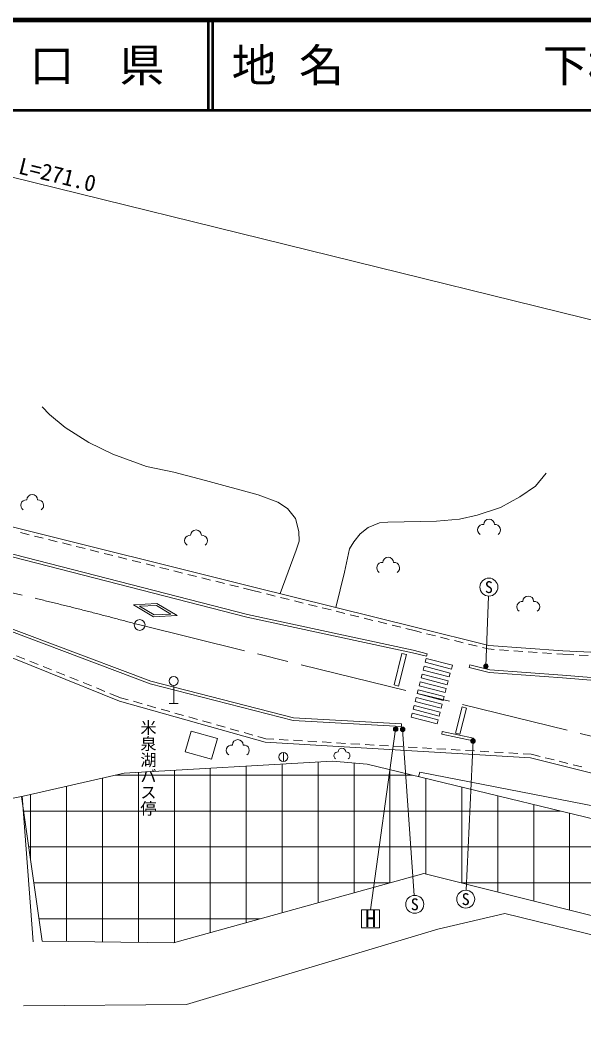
# Model space of a CAD drawing. Units: millimetres, scale not verified. Extents: x 40000 to 680000, y 20000 to 380000.
# Drawn here: x 346856 to 409566, y 266889 to 380000 of the extents above; entities that cross this region are included whole.
import ezdxf
from ezdxf.enums import TextEntityAlignment as Align

# ---------------------------------------------------------------- set-up
doc = ezdxf.new("R2010")
doc.units = ezdxf.units.MM
doc.header["$LTSCALE"] = 1000
doc.linetypes.add('CHAIN', pattern=[18.5, 12, -1.5, 3.5, -1.5])
for name, color, linetype, lineweight in [('M-BGD', 7, 'Continuous', 13), ('M-BMK', 2, 'CHAIN', 13), ('M-BMK-SRVR', 3, 'Continuous', 13), ('M-STR-HTXT', 7, 'Continuous', 13), ('M-STR-STRC', 7, 'Continuous', 13), ('M-TTL', 2, 'Continuous', 140), ('M-TTL-LINE', 7, 'Continuous', 50)]:
    doc.layers.add(name, color=color, linetype=linetype, lineweight=lineweight)
doc.layers.add('M-BMK-HTXT', color=7, linetype='Continuous')
doc.layers.add('M-TTL-TXT', color=7, linetype='Continuous')
doc.styles.add('@ＭＳ ゴシック', font='')
doc.styles.add('ＭＳ ゴシック', font='')
doc.styles.get('@ＭＳ ゴシック').set_extended_font_data('@MS Gothic')
doc.styles.get('ＭＳ ゴシック').set_extended_font_data('MS Gothic')

msp = doc.modelspace()

# ---------------------------------------------------------------- hatches: boundary and pattern name
at = {"layer": 'M-STR-HTXT'}
for points in [[(398869, 308278, -1), (398499, 307941, -1)], [(388852, 301230, -1), (388413, 300991, -1)], [(389246, 300898, -1), (389578, 301273, -1)], [(397060, 299634, -1), (397432, 299968, -1)]]:
    msp.add_hatch(color=256, dxfattribs=at).paths.add_polyline_path(points)

# ---------------------------------------------------------------- linework, layer by layer
at = {"layer": 'M-BGD'}
for p, q in [((346878, 322995), (347848, 322753)), ((348430, 322608), (349400, 322365)), ((349982, 322220), (350952, 321977)), ((351535, 321832), (352505, 321590)), ((353087, 321444), (354057, 321202)), ((354639, 321057), (355609, 320814)), ((356191, 320669), (357162, 320427)), ((357744, 320281), (358714, 320039)), ((359296, 319893), (360266, 319651)), ((360848, 319506), (361819, 319263)), ((362401, 319118), (363371, 318876)), ((363953, 318730), (364923, 318488)), ((365505, 318343), (366475, 318100)), ((367058, 317955), (368028, 317712)), ((368610, 317567), (369580, 317325)), ((370162, 317179), (371132, 316937)), ((371715, 316792), (372600, 316570)), ((372600, 316570), (373675, 316304)), ((374258, 316159), (375228, 315918)), ((375810, 315774), (376781, 315533)), ((377363, 315388), (378334, 315147)), ((378916, 315003), (379887, 314762)), ((380469, 314618), (381440, 314377)), ((382022, 314232), (382993, 313991)), ((383575, 313847), (384545, 313606)), ((385128, 313461), (386098, 313221)), ((386681, 313076), (387651, 312835)), ((388234, 312691), (389204, 312450)), ((389786, 312305), (390862, 312038)), ((390862, 312038), (391504, 311879)), ((392086, 311735), (393057, 311494)), ((393639, 311350), (394610, 311109)), ((395192, 310965), (396163, 310724)), ((396745, 310579), (397716, 310339)), ((398298, 310194), (398940, 310035)), ((398940, 310035), (399593, 309989)), ((400192, 309946), (401189, 309876)), ((346427, 309280), (347355, 308907)), ((401788, 309833), (402785, 309763)), ((403384, 309720), (404381, 309649)), ((404980, 309607), (405977, 309536)), ((406576, 309494), (407228, 309448)), ((407228, 309448), (408474, 309380)), ((409073, 309347), (410072, 309293)), ((347912, 308682), (348839, 308309)), ((349396, 308085), (350324, 307712)), ((350880, 307488), (351808, 307114)), ((352365, 306890), (353292, 306517)), ((353849, 306293), (354777, 305920)), ((355333, 305696), (356261, 305322)), ((363926, 305976), (363926, 303976)), ((356818, 305098), (358014, 304617)), ((358014, 304617), (358877, 304373)), ((359454, 304210), (360416, 303938)), ((360994, 303775), (361956, 303503)), ((362534, 303340), (363496, 303068)), ((363426, 303976), (364426, 303976)), ((364073, 302905), (365036, 302633)), ((365613, 302470), (366575, 302199)), ((367153, 302035), (368115, 301764)), ((368693, 301601), (369655, 301329)), ((370232, 301166), (371195, 300894)), ((371772, 300731), (372734, 300459)), ((373312, 300296), (374175, 300052)), ((374175, 300052), (375065, 300000)), ((375664, 299965), (376663, 299906)), ((377262, 299871), (378260, 299813)), ((378859, 299778), (379857, 299720)), ((380456, 299685), (381454, 299626)), ((382053, 299591), (383052, 299533)), ((383651, 299498), (384649, 299439)), ((385248, 299404), (386246, 299346)), ((386845, 299311), (387844, 299253)), ((388443, 299218), (389441, 299159)), ((390040, 299124), (391038, 299066)), ((391637, 299031), (392635, 298972)), ((393234, 298937), (394233, 298879)), ((394832, 298844), (395830, 298785)), ((396429, 298750), (397427, 298692)), ((398026, 298657), (399024, 298599)), ((376134, 298506), (376134, 297506)), ((399623, 298564), (400622, 298505)), ((401221, 298470), (402219, 298412)), ((402818, 298377), (403708, 298325)), ((403708, 298325), (404715, 298073)), ((405297, 297928), (406267, 297685)), ((406849, 297540), (407820, 297298)), ((364000, 277345), (364000, 296545)), ((368000, 278457), (368000, 296773)), ((372000, 279568), (372000, 297002)), ((376000, 280680), (376000, 297230)), ((380000, 281791), (380000, 297458)), ((384000, 282903), (384000, 297339)), ((388000, 284014), (388000, 296595)), ((408402, 297152), (409372, 296910)), ((356000, 277432), (356000, 295675)), ((357425, 296000), (390460, 296000)), ((360000, 277375), (360000, 296317)), ((391315, 296338), (391190, 295823)), ((392000, 284999), (392000, 295628)), ((352000, 277488), (352000, 294762)), ((396000, 283994), (396000, 294660)), ((348295, 277452), (347079, 293642)), ((348000, 286554), (348000, 293850)), ((400000, 282989), (400000, 293693)), ((347220, 292000), (407001, 292000)), ((404000, 281984), (404000, 292726)), ((408000, 280979), (408000, 291758)), ((347793, 288000), (423299, 288000)), ((348366, 284000), (387948, 284000)), ((395978, 284000), (438442, 284000)), ((348938, 280000), (373553, 280000))]:
    msp.add_line(p, q, dxfattribs=at)
for points in [[(375783, 316193), (377563, 321031), (377904, 322047), (377872, 323118), (377475, 324546), (376613, 325677), (375523, 326373), (373347, 327209), (367473, 328801), (363938, 329713), (360904, 330339), (357163, 331724), (354498, 333005), (351862, 334681), (350104, 336115), (349305, 336983)], [(189212, 317992), (207833, 320645), (230611, 324112), (242139, 325641), (256548, 327692), (266860, 328977), (273263, 329556), (277814, 329756), (296508, 329717), (306683, 329425), (317156, 328598), (327982, 327073), (345496, 323753), (372697, 316959), (390958, 312427), (399003, 310432), (407253, 309847), (411917, 309593)], [(381968, 314658), (382937, 318582), (383511, 321190), (383972, 321971), (384694, 322846), (385591, 323546), (386828, 324060), (387747, 324158), (393167, 324268), (395727, 324486), (397701, 324926), (400294, 325779), (402474, 326952), (404192, 328166), (405407, 329599)], [(318146, 317484), (325889, 316165), (330746, 314915), (334147, 313791), (357884, 304238), (374108, 299655), (403648, 297928), (462075, 283331)], [(191970, 268580), (279290, 280008), (347176, 293662), (358419, 296227), (381619, 297550), (385459, 297209), (420671, 288694), (464853, 277024)], [(391315, 296338), (412477, 292198), (461665, 279185)], [(346988, 293624), (349293, 277527), (363909, 277320), (391761, 285060), (457722, 268486)], [(347219, 270333), (365366, 270486), (393346, 278862), (400792, 280586), (456844, 266889)]]:
    msp.add_lwpolyline(points, dxfattribs=at)
msp.add_lwpolyline([(365862, 300878), (365223, 298594), (368148, 297776), (368787, 300060)], close=True, dxfattribs=at)
for centre in [(363926, 306476), (376134, 298006)]:
    msp.add_circle(centre, 500, dxfattribs=at)
for centre, radius, start, end in [((348177, 326623), 600, 0, 180), ((347502, 326028), 600, 82.75408, 237.27971), ((348853, 326028), 600, 302.72029, 97.24592), ((398360, 323289), 600, 82.75408, 237.27971), ((399036, 323884), 600, 0, 180), ((399711, 323289), 600, 302.72029, 97.24592), ((365739, 322092), 600, 82.75408, 237.27971), ((366414, 322687), 600, 0, 180), ((367090, 322092), 600, 302.72029, 97.24592), ((387804, 319655), 600, 0, 180), ((387129, 319060), 600, 82.75408, 237.27971), ((388480, 319060), 600, 302.72029, 97.24592), ((403394, 315328), 600, 0, 180), ((402719, 314733), 600, 82.75408, 237.27971), ((404070, 314733), 600, 302.72029, 97.24592), ((371063, 299346), 600, 0, 180), ((370387, 298751), 600, 82.75408, 237.27971), ((371739, 298751), 600, 302.72029, 97.24592), ((382658, 298572), 420, 0, 180), ((382185, 298155), 420, 82.75408, 237.27971), ((383131, 298155), 420, 302.72029, 97.24592)]:
    msp.add_arc(centre, radius, start, end, dxfattribs=at)
at = {"layer": 'M-BMK'}
msp.add_line((360144, 312708), (456694, 288948), dxfattribs=at)
msp.add_arc((249118, -97908), 425362, 74.86965, 80.8212, dxfattribs=at)
at = {"layer": 'M-BMK-SRVR'}
msp.add_circle((360144, 312708), 600, dxfattribs=at)
at = {"layer": 'M-STR-HTXT'}
for p, q in [((345789, 362584), (462187, 333939)), ((398684, 308110), (398976, 315921)), ((388632, 301110), (385851, 281016)), ((389412, 301086), (390694, 282616)), ((397246, 299801), (396479, 283193))]:
    msp.add_line(p, q, dxfattribs=at)
for centre in [(398684, 308110), (388632, 301110), (389412, 301086), (397246, 299801)]:
    msp.add_circle(centre, 250, dxfattribs=at)
at = {"layer": 'M-STR-STRC'}
for p, q in [((389340, 309526), (388479, 306030)), ((389825, 309407), (388965, 305911)), ((389340, 309526), (389825, 309407)), ((391930, 308551), (392043, 308987)), ((392043, 308987), (394947, 308233)), ((392073, 309220), (392149, 309511)), ((391704, 307680), (391817, 308116)), ((391704, 307680), (394608, 306926)), ((391817, 308116), (394721, 307362)), ((391930, 308551), (394834, 307797)), ((394834, 307797), (394947, 308233)), ((396826, 307990), (396902, 308280)), ((391478, 306809), (391591, 307244)), ((391478, 306809), (394381, 306055)), ((391591, 307244), (394495, 306491)), ((394608, 306926), (394721, 307362)), ((388479, 306030), (388965, 305911)), ((391025, 305067), (391139, 305502)), ((391139, 305502), (394042, 304748)), ((391252, 305938), (391365, 306373)), ((391252, 305938), (394155, 305184)), ((391365, 306373), (394268, 305620)), ((394155, 305184), (394268, 305620)), ((394381, 306055), (394495, 306491)), ((390799, 304196), (390912, 304631)), ((390912, 304631), (393816, 303877)), ((391025, 305067), (393929, 304313)), ((393929, 304313), (394042, 304748)), ((390573, 303324), (390686, 303760)), ((390573, 303324), (393477, 302571)), ((390686, 303760), (393590, 303006)), ((390799, 304196), (393703, 303442)), ((393703, 303442), (393816, 303877)), ((395312, 300669), (396029, 303582)), ((395798, 300550), (396515, 303463)), ((396029, 303582), (396515, 303463)), ((390347, 302453), (390460, 302889)), ((390347, 302453), (393251, 301700)), ((390460, 302889), (393364, 302135)), ((393251, 301700), (393364, 302135)), ((393477, 302571), (393590, 303006)), ((389289, 301713), (389273, 301413)), ((393763, 300546), (393825, 300840)), ((393763, 300546), (397246, 299801)), ((393825, 300840), (397309, 300094)), ((395312, 300669), (395798, 300550)), ((397246, 299801), (397309, 300094))]:
    msp.add_line(p, q, dxfattribs=at)
for points in [[(267327, 326080), (273467, 326619), (277200, 326927), (296468, 327117), (306543, 326828), (316872, 326012), (327543, 324427), (344870, 320896), (372150, 313861), (390587, 309915), (392149, 309511)], [(267354, 325781), (273492, 326320), (277214, 326627), (296465, 326817), (306527, 326528), (316838, 325714), (327491, 324132), (344803, 320603), (372081, 313569), (390518, 309623), (392073, 309220)], [(269041, 318721), (274351, 319279), (283875, 319882), (292812, 320051), (304509, 319756), (311901, 319316), (326473, 317340), (334367, 315908), (340042, 314476), (361394, 306442), (377278, 302363), (389289, 301713)], [(269072, 318423), (274376, 318980), (283887, 319582), (292811, 319751), (304497, 319457), (311872, 319017), (326426, 317044), (334304, 315615), (339952, 314189), (361304, 306156), (377232, 302065), (389273, 301413)], [(396826, 307990), (399063, 307410), (407198, 306821), (412176, 306400), (417933, 306009), (433326, 301855), (452014, 294331), (465795, 291043), (493757, 284777)], [(396902, 308280), (399112, 307708), (407221, 307120), (412199, 306699), (417983, 306306), (433421, 302140), (452105, 294618), (465863, 291335), (493823, 285070)]]:
    msp.add_lwpolyline(points, dxfattribs=at)
for points in [[(361692, 313629), (364299, 313747), (362057, 315084), (359450, 314966)], [(361740, 313823), (363624, 313917), (362009, 314890), (360125, 314796)], [(384851, 279016), (386851, 279016), (386851, 281016), (384851, 281016)]]:
    msp.add_lwpolyline(points, close=True, dxfattribs=at)
for centre in [(399013, 316920), (396433, 282194), (390763, 281618)]:
    msp.add_circle(centre, 1000, dxfattribs=at)
at = {"layer": 'M-TTL'}
msp.add_line((680000, 380000), (40000, 380000), dxfattribs=at)
at = {"layer": 'M-TTL-LINE'}
for p, q in [((367750, 380000), (367750, 370000)), ((368250, 380000), (368250, 370000)), ((40000, 370000), (680000, 370000))]:
    msp.add_line(p, q, dxfattribs=at)

# ---------------------------------------------------------------- texts
at = {"layer": 'M-BMK-HTXT', "style": '@ＭＳ ゴシック'}
msp.add_text('米泉湖バス停', height=1320, rotation=270, dxfattribs=at).set_placement((361098, 302209), align=Align.MIDDLE_LEFT)
at = {"layer": 'M-STR-HTXT', "style": 'ＭＳ ゴシック'}
msp.add_text('側\u3000溝\u3000L=271.0', height=1833, rotation=346.175, dxfattribs=at).set_placement((345789, 362584), align=Align.BOTTOM_CENTER)
at = {"layer": 'M-STR-STRC', "style": 'ＭＳ ゴシック'}
for s, height, p in [('S', 1320, (399013, 316920)), ('S', 1320, (396433, 282194)), ('S', 1320, (390763, 281618)), ('H', 1833, (385851, 280016))]:
    msp.add_text(s, height=height, dxfattribs=at).set_placement(p, align=Align.MIDDLE_CENTER)
at = {"layer": 'M-TTL-TXT', "style": 'ＭＳ ゴシック'}
msp.add_text('山\u3000口\u3000県', height=3666, dxfattribs=at).set_placement((350375, 375000), align=Align.MIDDLE_CENTER)
for s, p in [('地 名', (370380, 375000)), ('下松市大字瀬戸', (405024, 375000))]:
    msp.add_text(s, height=3666, dxfattribs=at).set_placement(p, align=Align.MIDDLE_LEFT)

doc.saveas('drawing.dxf')
